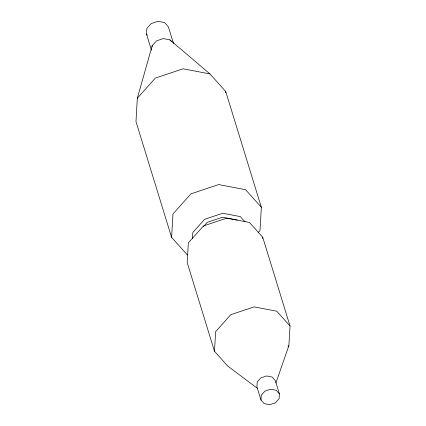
<?xml version="1.0" encoding="UTF-8"?>
<svg xmlns="http://www.w3.org/2000/svg" width="426" height="426" viewBox="0 0 426 426"><rect width="100%" height="100%" fill="white"/><g stroke="black" fill="none" stroke-linecap="round" stroke-linejoin="round"><path stroke-width="0.64" d="M258.231 232.58L259.982 230.615L261.346 207.286L225.732 91.526L209.954 73.938L169.862 39.836L163.312 38.585L156.555 40.848L152.173 45.758L137.337 98.241L135.974 121.564L171.587 237.325L187.365 254.918M151.464 50.204L146.523 34.155L146.858 28.473L151.235 23.563L157.993 21.3L164.548 22.551L168.387 26.833L173.515 43.505M152.103 47.02L152.173 45.758M171.587 237.325L172.951 214.001L190.933 193.846L218.671 184.565L245.568 189.698L261.346 207.286M192.467 238.459L192.813 232.489L204.576 219.31L222.713 213.24L240.301 216.6L245.03 221.871M225.658 92.825L225.732 91.526M257.49 388.4L227.766 366.088L214.486 351.285L215.631 331.652L230.77 314.692L254.114 306.88L276.746 311.198L290.026 326.002L288.881 345.635L275.91 382.921M262.65 238.565L262.725 237.255L249.444 222.452L226.808 218.128L203.468 225.94L188.329 242.905L187.184 262.533L214.486 351.285M260.989 400.035L261.266 395.253L264.956 391.116L270.648 389.21L276.165 390.264L279.403 393.874L279.126 398.661L275.436 402.794L269.743 404.7L264.226 403.646L260.989 400.035L256.91 386.787L257.187 382L260.877 377.862L266.57 375.961L272.092 377.01L275.329 380.62L279.403 393.874M137.337 98.241L155.32 78.086L183.058 68.804L209.954 73.938M203.426 226.648L207.281 222.329L222.478 217.244L237.213 220.056M288.013 346.604L288.881 345.635M169.862 39.836L171.571 41.743M146.523 34.155L147.38 35.102M262.725 237.255L290.026 326.002"/></g></svg>
